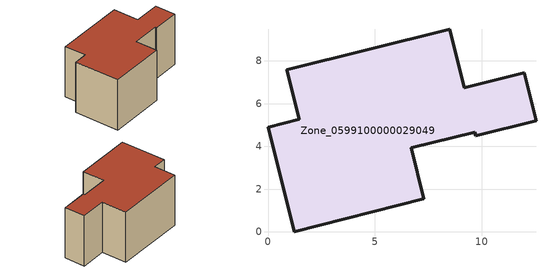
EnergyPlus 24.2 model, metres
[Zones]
Zone_0599100000029049
 floor ground (C_G): 7.29,1.54 1.22,0 0,4.9 1.46,5.26 0.88,7.59 8.5,9.49 9.18,6.75 11.98,7.45 12.54,5.19 9.71,4.5 9.67,4.66 6.7,3.93 z0
 wall outside (C_F): 8.5,9.49 0.88,7.59 1.46,5.26 0,4.9 1.22,0 7.29,1.54 6.7,3.93 9.67,4.66 9.71,4.5 12.54,5.19 11.98,7.45 9.18,6.75 8.5,9.49 z0:5.83
 roof outside (C_R): 9.71,4.5 12.54,5.19 11.98,7.45 9.18,6.75 8.5,9.49 0.88,7.59 1.46,5.26 0,4.9 1.22,0 7.29,1.54 6.7,3.93 9.67,4.66 z5.83
[BUILDING]
Pand.0599100000029049: North Axis=0; Terrain=City; Loads Convergence Tolerance Value=0.04; Temperature Convergence Tolerance Value=0.4; Solar Distribution=FullExterior; Maximum Number of Warmup Days=25; Minimum Number of Warmup Days=1
[Site:Location]
Rotterdam.The.Hague.AP_ZH_NLD Design_Conditions: Latitude=51.96; Longitude=4.45; Time Zone=1; Elevation=-4.5
[SITE:GROUNDTEMPERATURE:BUILDINGSURFACE]
18, 18, 18, 18, 18, 18, 18, 18, 18, 18, 18, 18
[MATERIAL] Thermal Absorptance=0.9; Solar Absorptance=0.7; Visible Absorptance=0.7
Name | Roughness | Thickness | Conductivity | Density | Specific Heat
G.TC.1965-1974 | MediumSmooth | 0.15 | 0.882353 | 540 | 1210
F.TC.1965-1974 | Rough | 0.3 | 0.697674 | 1920 | 840
R.TC.1965-1974 | MediumRough | 0.2 | 0.232558 | 1500 | 1000
[CONSTRUCTION]
C_G: G.TC.1965-1974
C_F: F.TC.1965-1974
C_R: R.TC.1965-1974
[ZONE]
Zone_0599100000029049: Type=1; Multiplier=1; Ceiling Height=Autocalculate; Volume=Autocalculate; Floor Area=autocalculate; Part of Total Floor Area=Yes
[ZONEINFILTRATION:DESIGNFLOWRATE]
Infil_Zone_0599100000029049: Zone or ZoneList or Space or SpaceList=Zone_0599100000029049; Schedule=AlwaysOn; Design Flow Rate Calculation Method=Flow/Area; Flow Rate per Floor Area=0.003; Constant Term Coefficient=1; Temperature Term Coefficient=0; Velocity Term Coefficient=0; Velocity Squared Term Coefficient=0
[HVACTEMPLATE:ZONE:IDEALLOADSAIRSYSTEM]
Zone_0599100000029049: Maximum Heating Supply Air Temperature=50; Minimum Cooling Supply Air Temperature=13; Maximum Heating Supply Air Humidity Ratio=0.0156; Minimum Cooling Supply Air Humidity Ratio=0.0077; Heating Limit=NoLimit; Cooling Limit=NoLimit; Dehumidification Control Type=ConstantSensibleHeatRatio; Cooling Sensible Heat Ratio=0.7; Dehumidification Setpoint=60; Humidification Control Type=None; Humidification Setpoint=30; Outdoor Air Method=None; Outdoor Air Flow Rate per Person=0.00944; Outdoor Air Flow Rate per Zone Floor Area=0; Outdoor Air Flow Rate per Zone=0; Demand Controlled Ventilation Type=None; Outdoor Air Economizer Type=NoEconomizer; Heat Recovery Type=None; Sensible Heat Recovery Effectiveness=0.7; Latent Heat Recovery Effectiveness=0.65
[ZONECONTROL:THERMOSTAT]
ThermostatControl_Zone_0599100000029049: Zone or ZoneList=Zone_0599100000029049; Control Type Schedule=DualSetpointControlType; Control 1=Thermostat_Zone_0599100000029049; Temperature Difference Between Cutout And Setpoint=0
[THERMOSTATSETPOINT:DUALSETPOINT]
Thermostat_Zone_0599100000029049: Heating Setpoint Temperature Schedule=HeatingSetpoint_Zone_0599100000029049; Cooling Setpoint Temperature Schedule=CoolingSetpoint_Zone_0599100000029049
[SCHEDULE:COMPACT]
HeatingSetpoint_Zone_0599100000029049: Through: 12/31, For: AllDays, Until: 24:00, 21
CoolingSetpoint_Zone_0599100000029049: Through: 12/31, For: AllDays, Until: 24:00, 24
DualSetpointControlType: Through: 12/31, For: AllDays, Until: 24:00, 4
AlwaysOn: Through: 12/31, For: AllDays, Until: 24:00, 1
